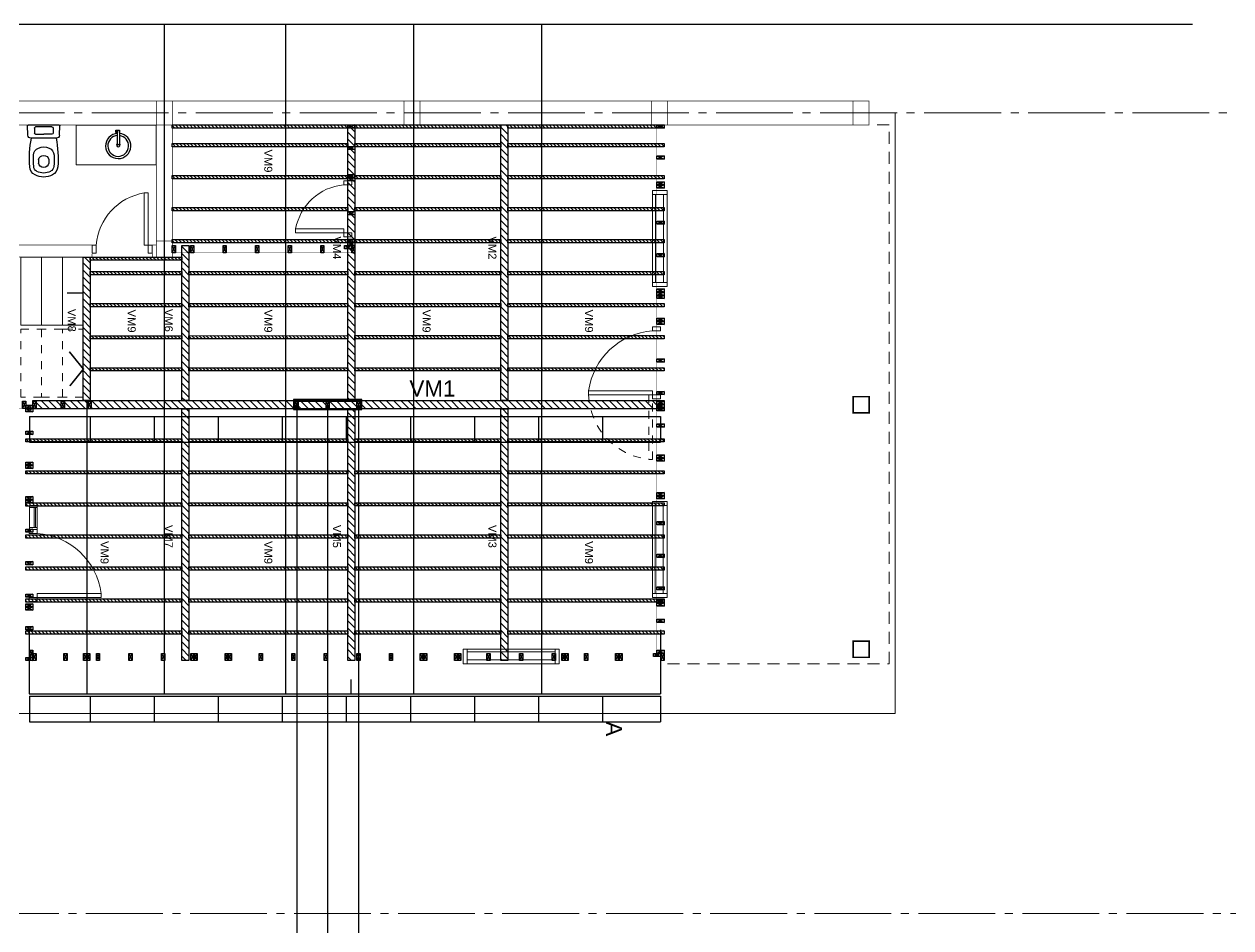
# Model space of a CAD drawing. Header units: millimetres. Extents: x 2924 to 6397, y 1567 to 1704.
# Drawn here: x 3191.85 to 3206.92, y 1584 to 1595.29 of the extents above; entities that cross this region are included whole.
import ezdxf

# ---------------------------------------------------------------- set-up
doc = ezdxf.new("R2010")
doc.units = ezdxf.units.MM
for name, pattern in [('ACAD_ISO04W100', [30, 24, -3, 0, -3]), ('CONTINUA', [200, 100, 100]), ('DASHED', [0.75, 0.5, -0.25])]:
    doc.linetypes.add(name, pattern=pattern)
for name, color, linetype in [('EJES', 8, 'Continuous'), ('P0- COLUMNAS HºAº', 7, 'Continuous'), ('P0- OSB', 7, 'Continuous'), ('P0-CARPINTERIAS', 7, 'Continuous'), ('P0-DURLOCK INTERIOR', 7, 'Continuous'), ('P0-MAMPOSTERIA LADRILLO', 7, 'Continuous'), ('P0-MUROS', 7, 'Continuous'), ('P0-PANEL', 7, 'Continuous'), ('P0-PROYECCION', 7, 'Continuous'), ('P0-SANITARIOS', 7, 'Continuous'), ('P0-SOLADOS', 7, 'Continuous'), ('P1-MAMPOSTERIA LADRILLO', 7, 'Continuous'), ('PT-MUROS', 7, 'Continuous'), ('Viga', 6, 'Continuous')]:
    doc.layers.add(name, color=color, linetype=linetype)
doc.styles.get("Standard").update_dxf_attribs({"font": 'arial.ttf'})
pattern_1 = [(315, (1571.52143, 4677.602764), (0.0449012806, 0.0449012806), [])]

# ---------------------------------------------------------------- blocks, each defined once
blk = doc.blocks.new('A$C699B31DF')
at = {"color": 0}
for p, q in [((0.485, 0.359), (0.485, 0.045)), ((0.523, 0.399), (0.642, 0.404)), ((0.535, 0.303), (0.535, 0.202)), ((0.611, 0.318), (0.55, 0.318)), ((0.627, 0.303), (0.627, 0.101)), ((0.65, 0.396), (0.65, 0.008)), ((0.22, 0.267), (0.174, 0.267)), ((0.535, 0.101), (0.535, 0.202)), ((0.22, 0.137), (0.174, 0.137)), ((0.523, 0.005), (0.642, 0)), ((0.611, 0.086), (0.55, 0.086))]:
    blk.add_line(p, q, dxfattribs=at)
for centre, radius, start, end in [((0.235, 0.202), 0.235, 152.4143, 207.5857), ((0.138, 0.253), 0.125, 94.4928, 152.4143), ((0.138, 0.253), 0.075, 94.4928, 152.4143), ((0.228, -0.892), 1.274, 78.3437, 94.4928), ((0.228, -0.892), 1.224, 87.8575, 94.4928), ((0.269, 0.23), 0.101, 22.7679, 87.2928), ((0.525, 0.359), 0.04, 92.6026, 180), ((0.55, 0.303), 0.0151, 90, 180), ((0.611, 0.303), 0.0151, 0, 90), ((0.642, 0.396), 0.008, 0, 92.6026), ((0.235, 0.202), 0.185, 152.4143, 207.5857), ((0.184, 0.202), 0.0655, 98.137, 261.863), ((0.202, 0.202), 0.0671, 284.9254, 75.0746), ((0.202, 0.202), 0.174, 337.3386, 22.6614), ((0.138, 0.151), 0.125, 207.5857, 265.5072), ((0.138, 0.151), 0.075, 207.5857, 265.5072), ((0.228, 1.297), 1.274, 265.5072, 281.6563), ((0.228, 1.297), 1.224, 265.5072, 272.1425), ((0.269, 0.174), 0.101, 272.7072, 337.2321), ((0.525, 0.045), 0.04, 180, 267.3974), ((0.55, 0.101), 0.0151, 180, 270), ((0.611, 0.101), 0.0151, 270, 0), ((0.642, 0.008), 0.008, 267.3974, 0)]:
    blk.add_arc(centre, radius, start, end, dxfattribs=at)
blk = doc.blocks.new('A$C9e56f727')
at = {"color": 0}
for p, q in [((0.301, 0.069), (0.312, 0.085)), ((0.324, 0.053), (0.301, 0.069)), ((0.312, 0.085), (0.335, 0.069)), ((0.335, 0.069), (0.324, 0.053))]:
    blk.add_line(p, q, dxfattribs=at)
for points in [[(0.324, 0.053), (0.311, 0.034), (0.16, 0.138), (0.173, 0.157)], [(0.33, 0.062), (0.328, 0.059), (0.314, 0.069), (0.316, 0.072)]]:
    blk.add_lwpolyline(points, close=True, dxfattribs=at)
for centre, radius, start, end in [((0.158, 0.158), 0.158, 328.4255, 319.9745), ((0.158, 0.158), 0.13, 329.0576, 318.8141), ((0.167, 0.151), 0.0224, 348.282, 285.1805)]:
    blk.add_arc(centre, radius, start, end, dxfattribs=at)
blk = doc.blocks.new('A$Ce0bfc8d9')
at = {"color": 0}
for points in [[(0, 2.4), (0, 2.44), (0.09, 2.44), (0.09, 2.4), (0, 2.4), (0.09, 2.44), (0.09, 2.4), (0, 2.44)], [(0, 2.013), (0, 2.053), (0.09, 2.053), (0.09, 2.013), (0, 2.013), (0.09, 2.053), (0.09, 2.013), (0, 2.053)], [(0, 1.973), (0, 2.013), (0.09, 2.013), (0.09, 1.973), (0, 1.973), (0.09, 2.013), (0.09, 1.973), (0, 2.013)], [(0, 0.673), (0, 0.713), (0.09, 0.713), (0.09, 0.673), (0, 0.673), (0.09, 0.713), (0.09, 0.673), (0, 0.713)], [(0, 0.633), (0, 0.673), (0.09, 0.673), (0.09, 0.633), (0, 0.633), (0.09, 0.673), (0.09, 0.633), (0, 0.673)], [(0, 0.387), (0, 0.427), (0.09, 0.427), (0.09, 0.387), (0, 0.387), (0.09, 0.427), (0.09, 0.387), (0, 0.427)], [(0, 0), (0, 0.04), (0.09, 0.04), (0.09, 0), (0, 0), (0.09, 0.04), (0.09, 0), (0, 0.04)]]:
    blk.add_lwpolyline(points, dxfattribs=at)
at = {"color": 0, "const_width": 0.0003}
blk.add_lwpolyline([(0.09, 0), (0, 0), (0, 2.44), (0.09, 2.44)], close=True, dxfattribs=at)
at = {"color": 8}
for points in [[(0, 1.607), (0, 1.647), (0.09, 1.647), (0.09, 1.607), (0, 1.607), (0.09, 1.647), (0.09, 1.607), (0, 1.647)], [(0, 1.2), (0, 1.24), (0.09, 1.24), (0.09, 1.2), (0, 1.2), (0.09, 1.24), (0.09, 1.2), (0, 1.24)], [(0, 0.793), (0, 0.833), (0.09, 0.833), (0.09, 0.793), (0, 0.793), (0.09, 0.833), (0.09, 0.793), (0, 0.833)]]:
    blk.add_lwpolyline(points, dxfattribs=at)
blk = doc.blocks.new('A$Ce87a268d')
at = {"color": 0}
for points in [[(0, 2.4), (0, 2.44), (0.09, 2.44), (0.09, 2.4), (0, 2.4), (0.09, 2.44), (0.09, 2.4), (0, 2.44)], [(0, 2.013), (0, 2.053), (0.09, 2.053), (0.09, 2.013), (0, 2.013), (0.09, 2.053), (0.09, 2.013), (0, 2.053)], [(0, 1.607), (0, 1.647), (0.09, 1.647), (0.09, 1.607), (0, 1.607), (0.09, 1.647), (0.09, 1.607), (0, 1.647)], [(0, 1.2), (0, 1.24), (0.09, 1.24), (0.09, 1.2), (0, 1.2), (0.09, 1.24), (0.09, 1.2), (0, 1.24)], [(0, 0.793), (0, 0.833), (0.09, 0.833), (0.09, 0.793), (0, 0.793), (0.09, 0.833), (0.09, 0.793), (0, 0.833)], [(0, 0.387), (0, 0.427), (0.09, 0.427), (0.09, 0.387), (0, 0.387), (0.09, 0.427), (0.09, 0.387), (0, 0.427)], [(0, 0), (0, 0.04), (0.09, 0.04), (0.09, 0), (0, 0), (0.09, 0.04), (0.09, 0), (0, 0.04)]]:
    blk.add_lwpolyline(points, dxfattribs=at)
at = {"color": 0, "const_width": 0.0003}
blk.add_lwpolyline([(0.09, 0), (0, 0), (0, 2.44), (0.09, 2.44)], close=True, dxfattribs=at)
blk = doc.blocks.new('A$Cebfddf67')
at = {"color": 0}
for points in [[(0, 2.4), (0, 2.44), (0.09, 2.44), (0.09, 2.4), (0, 2.4), (0.09, 2.44), (0.09, 2.4), (0, 2.44)], [(0, 2.013), (0, 2.053), (0.09, 2.053), (0.09, 2.013), (0, 2.013), (0.09, 2.053), (0.09, 2.013), (0, 2.053)], [(0, 1.767), (0, 1.807), (0.09, 1.807), (0.09, 1.767), (0, 1.767), (0.09, 1.807), (0.09, 1.767), (0, 1.807)], [(0, 1.727), (0, 1.767), (0.09, 1.767), (0.09, 1.727), (0, 1.727), (0.09, 1.767), (0.09, 1.727), (0, 1.767)], [(0, 0.427), (0, 0.467), (0.09, 0.467), (0.09, 0.427), (0, 0.427), (0.09, 0.467), (0.09, 0.427), (0, 0.467)], [(0, 0.387), (0, 0.427), (0.09, 0.427), (0.09, 0.387), (0, 0.387), (0.09, 0.427), (0.09, 0.387), (0, 0.427)], [(0, 0), (0, 0.04), (0.09, 0.04), (0.09, 0), (0, 0), (0.09, 0.04), (0.09, 0), (0, 0.04)]]:
    blk.add_lwpolyline(points, dxfattribs=at)
at = {"color": 0, "const_width": 0.0003}
blk.add_lwpolyline([(0.09, 0), (0, 0), (0, 2.44), (0.09, 2.44)], close=True, dxfattribs=at)
at = {"color": 8}
for points in [[(0, 1.607), (0, 1.647), (0.09, 1.647), (0.09, 1.607), (0, 1.607), (0.09, 1.647), (0.09, 1.607), (0, 1.647)], [(0, 1.2), (0, 1.24), (0.09, 1.24), (0.09, 1.2), (0, 1.2), (0.09, 1.24), (0.09, 1.2), (0, 1.24)], [(0, 0.793), (0, 0.833), (0.09, 0.833), (0.09, 0.793), (0, 0.793), (0.09, 0.833), (0.09, 0.793), (0, 0.833)]]:
    blk.add_lwpolyline(points, dxfattribs=at)
blk = doc.blocks.new('A$C12c60659')
at = {"color": 0}
for points in [[(0, 0.523), (0, 0.563), (0.09, 0.563), (0.09, 0.523), (0, 0.523), (0.09, 0.563), (0.09, 0.523), (0, 0.563)], [(0, 0.523), (0.04, 0.523), (0.04, 0.433), (0, 0.433), (0, 0.523), (0.04, 0.433), (0, 0.433), (0.04, 0.523)], [(0, -0.002), (0, 0.038), (0.09, 0.038), (0.09, -0.002), (0, -0.002), (0.09, 0.038), (0.09, -0.002), (0, 0.038)]]:
    blk.add_lwpolyline(points, dxfattribs=at)
at = {"color": 0, "const_width": 0.0003}
blk.add_lwpolyline([(0.09, -0.002), (0, -0.002), (0, 0.563), (0.09, 0.563)], close=True, dxfattribs=at)
blk = doc.blocks.new('A$C7a4a4ba2')
at = {"color": 0}
for points in [[(-0.004, 0.09), (0.036, 0.09), (0.036, 0), (-0.004, 0), (-0.004, 0.09), (0.036, 0), (-0.004, 0), (0.036, 0.09)], [(0.386, 0.09), (0.426, 0.09), (0.426, 0), (0.386, 0), (0.386, 0.09), (0.426, 0), (0.386, 0), (0.426, 0.09)], [(0.426, 0.09), (0.466, 0.09), (0.466, 0), (0.426, 0), (0.426, 0.09), (0.466, 0), (0.426, 0), (0.466, 0.09)], [(1.725, 0.09), (1.765, 0.09), (1.765, 0), (1.725, 0), (1.725, 0.09), (1.765, 0), (1.725, 0), (1.765, 0.09)], [(1.765, 0.09), (1.805, 0.09), (1.805, 0), (1.765, 0), (1.765, 0.09), (1.805, 0), (1.765, 0), (1.805, 0.09)], [(2.01, 0.09), (2.05, 0.09), (2.05, 0), (2.01, 0), (2.01, 0.09), (2.05, 0), (2.01, 0), (2.05, 0.09)], [(2.306, 0.05), (2.306, 0.09), (2.396, 0.09), (2.396, 0.05), (2.306, 0.05), (2.396, 0.09), (2.396, 0.05), (2.306, 0.09)], [(2.396, 0.09), (2.436, 0.09), (2.436, 0), (2.396, 0), (2.396, 0.09), (2.436, 0), (2.396, 0), (2.436, 0.09)]]:
    blk.add_lwpolyline(points, dxfattribs=at)
at = {"color": 0, "const_width": 0.0003}
blk.add_lwpolyline([(-0.004, 0.09), (2.436, 0.09), (2.436, 0), (-0.004, 0)], close=True, dxfattribs=at)
at = {"color": 8}
for points in [[(0.792, 0.09), (0.832, 0.09), (0.832, 0), (0.792, 0), (0.792, 0.09), (0.832, 0), (0.792, 0), (0.832, 0.09)], [(1.198, 0.09), (1.238, 0.09), (1.238, 0), (1.198, 0), (1.198, 0.09), (1.238, 0), (1.198, 0), (1.238, 0.09)], [(1.604, 0.09), (1.644, 0.09), (1.644, 0), (1.604, 0), (1.604, 0.09), (1.644, 0), (1.604, 0), (1.644, 0.09)]]:
    blk.add_lwpolyline(points, dxfattribs=at)
blk = doc.blocks.new('A$C5d8a38c0')
at = {"color": 0, "const_width": 0.0003}
blk.add_lwpolyline([(0, 0.09), (0.71, 0.09), (0.71, 0), (0, 0)], close=True, dxfattribs=at)
at = {"color": 0}
for points in [[(0, 0.09), (0.04, 0.09), (0.04, 0), (0, 0), (0, 0.09), (0.04, 0), (0, 0), (0.04, 0.09)], [(0.284, 0.09), (0.324, 0.09), (0.324, 0), (0.284, 0), (0.284, 0.09), (0.324, 0), (0.284, 0), (0.324, 0.09)], [(0.67, 0.09), (0.71, 0.09), (0.71, 0), (0.67, 0), (0.67, 0.09), (0.71, 0), (0.67, 0), (0.71, 0.09)]]:
    blk.add_lwpolyline(points, dxfattribs=at)
blk = doc.blocks.new('A$C00c50a6b')
at = {"color": 0, "const_width": 0.0003}
blk.add_lwpolyline([(0.09, 0), (0, 0), (0, 2.5125), (0.09, 2.5125)], close=True, dxfattribs=at)
at = {"color": 0}
for points in [[(0, 2.4725), (0, 2.5125), (0.09, 2.5125), (0.09, 2.4725), (0, 2.4725), (0.09, 2.5125), (0.09, 2.4725), (0, 2.5125)], [(0, 2.13875), (0, 2.17875), (0.09, 2.17875), (0.09, 2.13875), (0, 2.13875), (0.09, 2.17875), (0.09, 2.13875), (0, 2.17875)], [(0, 1.785), (0, 1.825), (0.09, 1.825), (0.09, 1.785), (0, 1.785), (0.09, 1.825), (0.09, 1.785), (0, 1.825)], [(0, 1.655), (0, 1.695), (0.09, 1.695), (0.09, 1.655), (0, 1.655), (0.09, 1.695), (0.09, 1.655), (0, 1.695)], [(0.05, 1.785), (0.09, 1.785), (0.09, 1.695), (0.05, 1.695), (0.05, 1.785), (0.09, 1.695), (0.05, 1.695), (0.09, 1.785)], [(0, 1.23625), (0, 1.27625), (0.09, 1.27625), (0.09, 1.23625), (0, 1.23625), (0.09, 1.27625), (0.09, 1.23625), (0, 1.27625)], [(0, 0.8175), (0, 0.8575), (0.09, 0.8575), (0.09, 0.8175), (0, 0.8175), (0.09, 0.8575), (0.09, 0.8175), (0, 0.8575)], [(0, 0.39875), (0, 0.43875), (0.09, 0.43875), (0.09, 0.39875), (0, 0.39875), (0.09, 0.43875), (0.09, 0.39875), (0, 0.43875)], [(0, 0), (0, 0.04), (0.09, 0.04), (0.09, 0), (0, 0), (0.09, 0.04), (0.09, 0), (0, 0.04)]]:
    blk.add_lwpolyline(points, dxfattribs=at)
blk = doc.blocks.new('A$C57d97152')
at = {"color": 0}
for points in [[(0, 0.09), (0.04, 0.09), (0.04, 0), (0, 0), (0, 0.09), (0.04, 0), (0, 0), (0.04, 0.09)], [(0.387, 0.09), (0.427, 0.09), (0.427, 0), (0.387, 0), (0.387, 0.09), (0.427, 0), (0.387, 0), (0.427, 0.09)], [(0.709, 0.09), (0.749, 0.09), (0.749, 0), (0.709, 0), (0.709, 0.09), (0.749, 0), (0.709, 0), (0.749, 0.09)], [(0.749, 0.09), (0.789, 0.09), (0.789, 0), (0.749, 0), (0.749, 0.09), (0.789, 0), (0.749, 0), (0.789, 0.09)], [(2.049, 0.09), (2.089, 0.09), (2.089, 0), (2.049, 0), (2.049, 0.09), (2.089, 0), (2.049, 0), (2.089, 0.09)], [(2.089, 0.09), (2.129, 0.09), (2.129, 0), (2.089, 0), (2.089, 0.09), (2.129, 0), (2.089, 0), (2.129, 0.09)]]:
    blk.add_lwpolyline(points, dxfattribs=at)
at = {"color": 0, "const_width": 0.0003}
blk.add_lwpolyline([(2.129, 0.09), (0, 0.09), (0, 0), (2.129, 0)], close=True, dxfattribs=at)
at = {"color": 8}
for points in [[(1.2, 0.09), (1.24, 0.09), (1.24, 0), (1.2, 0), (1.2, 0.09), (1.24, 0), (1.2, 0), (1.24, 0.09)], [(1.606, 0.09), (1.646, 0.09), (1.646, 0), (1.606, 0), (1.606, 0.09), (1.646, 0), (1.606, 0), (1.646, 0.09)]]:
    blk.add_lwpolyline(points, dxfattribs=at)
blk = doc.blocks.new('A$Ce5a903bd')
at = {"color": 0}
for points in [[(0, 0.09), (0.04, 0.09), (0.04, 0), (0, 0), (0, 0.09), (0.04, 0), (0, 0), (0.04, 0.09)], [(0.43, 0.09), (0.47, 0.09), (0.47, 0), (0.43, 0), (0.43, 0.09), (0.47, 0), (0.43, 0), (0.47, 0.09)], [(0.47, 0.09), (0.51, 0.09), (0.51, 0), (0.47, 0), (0.47, 0.09), (0.51, 0), (0.47, 0), (0.51, 0.09)], [(1.77, 0.09), (1.81, 0.09), (1.81, 0), (1.77, 0), (1.77, 0.09), (1.81, 0), (1.77, 0), (1.81, 0.09)], [(1.81, 0.09), (1.85, 0.09), (1.85, 0), (1.81, 0), (1.81, 0.09), (1.85, 0), (1.81, 0), (1.85, 0.09)], [(2.013, 0.09), (2.053, 0.09), (2.053, 0), (2.013, 0), (2.013, 0.09), (2.053, 0), (2.013, 0), (2.053, 0.09)], [(2.4, 0.09), (2.44, 0.09), (2.44, 0), (2.4, 0), (2.4, 0.09), (2.44, 0), (2.4, 0), (2.44, 0.09)]]:
    blk.add_lwpolyline(points, dxfattribs=at)
at = {"color": 0, "const_width": 0.0003}
blk.add_lwpolyline([(2.44, 0.09), (0, 0.09), (0, 0), (2.44, 0)], close=True, dxfattribs=at)
at = {"color": 8}
for points in [[(0.793, 0.09), (0.833, 0.09), (0.833, 0), (0.793, 0), (0.793, 0.09), (0.833, 0), (0.793, 0), (0.833, 0.09)], [(1.2, 0.09), (1.24, 0.09), (1.24, 0), (1.2, 0), (1.2, 0.09), (1.24, 0), (1.2, 0), (1.24, 0.09)], [(1.607, 0.09), (1.647, 0.09), (1.647, 0), (1.607, 0), (1.607, 0.09), (1.647, 0), (1.607, 0), (1.647, 0.09)]]:
    blk.add_lwpolyline(points, dxfattribs=at)
blk = doc.blocks.new('A$C6ec9e50c')
at = {"color": 0, "const_width": 0.0003}
blk.add_lwpolyline([(0, 0.8132), (0.09, 0.8132), (0.09, 0), (0, 0), (0, 0.8132)], dxfattribs=at)
at = {"color": 0}
for points in [[(0, 0.7732), (0, 0.8132), (0.09, 0.8132), (0.09, 0.7732), (0, 0.7732), (0.09, 0.8132), (0.09, 0.7732), (0, 0.8132)], [(0, 0.3866), (0, 0.4266), (0.09, 0.4266), (0.09, 0.3866), (0, 0.3866), (0.09, 0.4266), (0.09, 0.3866), (0, 0.4266)], [(0, 0), (0, 0.04), (0.09, 0.04), (0.09, 0), (0, 0), (0.09, 0.04), (0.09, 0), (0, 0.04)]]:
    blk.add_lwpolyline(points, dxfattribs=at)
blk = doc.blocks.new('A$C97909408')
at = {"color": 0, "const_width": 0.0003}
blk.add_lwpolyline([(0.09, 2.2805), (0, 2.2805), (0, -0.002), (0.09, -0.002)], close=True, dxfattribs=at)
at = {"color": 0}
for points in [[(0, 2.2405), (0, 2.2805), (0.09, 2.2805), (0.09, 2.2405), (0, 2.2405), (0.09, 2.2805), (0.09, 2.2405), (0, 2.2805)], [(0, 2.2405), (0.04, 2.2405), (0.04, 2.1505), (0, 2.1505), (0, 2.2405), (0.04, 2.1505), (0, 2.1505), (0.04, 2.2405)], [(0, 1.8539), (0, 1.8939), (0.09, 1.8939), (0.09, 1.8539), (0, 1.8539), (0.09, 1.8939), (0.09, 1.8539), (0, 1.8939)], [(0, 1.4473), (0, 1.4873), (0.09, 1.4873), (0.09, 1.4473), (0, 1.4473), (0.09, 1.4873), (0.09, 1.4473), (0, 1.4873)], [(0, 1.0407), (0, 1.0807), (0.09, 1.0807), (0.09, 1.0407), (0, 1.0407), (0.09, 1.0807), (0.09, 1.0407), (0, 1.0807)], [(0, 0.6341), (0, 0.6741), (0.09, 0.6741), (0.09, 0.6341), (0, 0.6341), (0.09, 0.6741), (0.09, 0.6341), (0, 0.6741)], [(0, 0.2275), (0, 0.2675), (0.09, 0.2675), (0.09, 0.2275), (0, 0.2275), (0.09, 0.2675), (0.09, 0.2275), (0, 0.2675)], [(0, -0.002), (0, 0.038), (0.09, 0.038), (0.09, -0.002), (0, -0.002), (0.09, 0.038), (0.09, -0.002), (0, 0.038)]]:
    blk.add_lwpolyline(points, dxfattribs=at)
blk = doc.blocks.new('A$C32786e46')
at = {"color": 0}
for points in [[(0, 0.09), (0.04, 0.09), (0.04, 0), (0, 0), (0, 0.09), (0.04, 0), (0, 0), (0.04, 0.09)], [(0.268, 0.09), (0.308, 0.09), (0.308, 0), (0.268, 0), (0.268, 0.09), (0.308, 0), (0.268, 0), (0.308, 0.09)], [(0.618, 0.09), (0.658, 0.09), (0.658, 0), (0.618, 0), (0.618, 0.09), (0.658, 0), (0.618, 0), (0.658, 0.09)], [(0.658, 0.09), (0.698, 0.09), (0.698, 0), (0.658, 0), (0.658, 0.09), (0.698, 0), (0.658, 0), (0.698, 0.09)], [(1.428, 0.09), (1.468, 0.09), (1.468, 0), (1.428, 0), (1.428, 0.09), (1.468, 0), (1.428, 0), (1.468, 0.09)], [(1.468, 0.09), (1.508, 0.09), (1.508, 0), (1.468, 0), (1.468, 0.09), (1.508, 0), (1.468, 0), (1.508, 0.09)]]:
    blk.add_lwpolyline(points, dxfattribs=at)
at = {"color": 0, "const_width": 0.0003}
blk.add_lwpolyline([(0, 0.09), (1.508, 0.09), (1.508, 0), (0, 0)], close=True, dxfattribs=at)
at = {"color": 8}
blk.add_lwpolyline([(1.081, 0.09), (1.121, 0.09), (1.121, 0), (1.081, 0), (1.081, 0.09), (1.121, 0), (1.081, 0), (1.121, 0.09)], dxfattribs=at)
blk = doc.blocks.new('A$Ca9f19df0')
at = {"color": 0}
for points in [[(0, 0.09), (0.04, 0.09), (0.04, 0), (0, 0), (0, 0.09), (0.04, 0), (0, 0), (0.04, 0.09)], [(0.283, 0.09), (0.323, 0.09), (0.323, 0), (0.283, 0), (0.283, 0.09), (0.323, 0), (0.283, 0), (0.323, 0.09)], [(0.323, 0.09), (0.363, 0.09), (0.363, 0), (0.323, 0), (0.323, 0.09), (0.363, 0), (0.323, 0), (0.363, 0.09)], [(1.323, 0.09), (1.363, 0.09), (1.363, 0), (1.323, 0), (1.323, 0.09), (1.363, 0), (1.323, 0), (1.363, 0.09)], [(1.363, 0.09), (1.403, 0.09), (1.403, 0), (1.363, 0), (1.363, 0.09), (1.403, 0), (1.363, 0), (1.403, 0.09)], [(1.403, 0.09), (1.443, 0.09), (1.443, 0), (1.403, 0), (1.403, 0.09), (1.443, 0), (1.403, 0), (1.443, 0.09)], [(1.607, 0.09), (1.647, 0.09), (1.647, 0), (1.607, 0), (1.607, 0.09), (1.647, 0), (1.607, 0), (1.647, 0.09)], [(1.993, 0.09), (2.033, 0.09), (2.033, 0), (1.993, 0), (1.993, 0.09), (2.033, 0), (1.993, 0), (2.033, 0.09)]]:
    blk.add_lwpolyline(points, dxfattribs=at)
at = {"color": 0, "const_width": 0.0003}
blk.add_lwpolyline([(2.033, 0.09), (0, 0.09), (0, 0), (2.033, 0)], close=True, dxfattribs=at)
at = {"color": 8}
for points in [[(0.793, 0.09), (0.833, 0.09), (0.833, 0), (0.793, 0), (0.793, 0.09), (0.833, 0), (0.793, 0), (0.833, 0.09)], [(1.2, 0.09), (1.24, 0.09), (1.24, 0), (1.2, 0), (1.2, 0.09), (1.24, 0), (1.2, 0), (1.24, 0.09)]]:
    blk.add_lwpolyline(points, dxfattribs=at)
blk = doc.blocks.new('vm1')
at = {"layer": 'Viga', "color": 7, "true_color": 0xffffff}
for p, q in [((3191.913, 1569.539), (3199.798, 1569.539)), ((3191.913, 1569.539), (3191.913, 1569.219)), ((3194.273, 1569.539), (3194.273, 1569.219)), ((3197.473, 1569.539), (3197.473, 1569.219)), ((3199.073, 1569.539), (3199.073, 1569.219)), ((3199.798, 1569.539), (3199.798, 1569.219)), ((3191.913, 1569.219), (3199.798, 1569.219))]:
    blk.add_line(p, q, dxfattribs=at)
at = {"layer": 'Viga', "color": 3}
for p, q in [((3192.673, 1569.539), (3192.673, 1569.219)), ((3193.473, 1569.539), (3193.473, 1569.219)), ((3195.073, 1569.539), (3195.073, 1569.219)), ((3195.873, 1569.539), (3195.873, 1569.219)), ((3196.673, 1569.539), (3196.673, 1569.219)), ((3198.273, 1569.539), (3198.273, 1569.219))]:
    blk.add_line(p, q, dxfattribs=at)

msp = doc.modelspace()

# ---------------------------------------------------------------- hatches: boundary and pattern name
at = {"layer": 'PT-MUROS'}
h = msp.add_hatch(dxfattribs=at)
h.set_pattern_fill('ANSI31', color=4, scale=0.01, angle=-90)
h.set_pattern_definition([(315, (1571.52142, 4677.602764), (0.0224506403, 0.0224506403), [])])
h.paths.add_polyline_path([(3199.8425, 1587.7103), (3199.8425, 1587.6703), (3197.8928, 1587.6703), (3197.8928, 1587.7103)])
h.paths.add_polyline_path([(3199.8425, 1588.1103), (3199.8425, 1588.0703), (3197.8928, 1588.0703), (3197.8928, 1588.1103)])
h.paths.add_polyline_path([(3199.8425, 1588.5103), (3199.8425, 1588.4703), (3197.8928, 1588.4703), (3197.8928, 1588.5103)])
h.paths.add_polyline_path([(3199.8425, 1588.9103), (3199.8425, 1588.8703), (3197.8928, 1588.8703), (3197.8928, 1588.9103)])
h.paths.add_polyline_path([(3199.8425, 1589.3103), (3199.8425, 1589.2703), (3197.8928, 1589.2703), (3197.8928, 1589.3103)])
h.paths.add_polyline_path([(3199.8425, 1589.7103), (3199.8425, 1589.6703), (3197.8928, 1589.6703), (3197.8928, 1589.7103)])
h.paths.add_polyline_path([(3199.8425, 1590.1103), (3199.8425, 1590.0703), (3197.8928, 1590.0703), (3197.8928, 1590.1103)])
h.paths.add_polyline_path([(3199.8425, 1592.1983), (3199.8425, 1592.1583), (3197.8928, 1592.1583), (3197.8928, 1592.1983)])
h.paths.add_polyline_path([(3199.8425, 1591.7983), (3199.8425, 1591.7583), (3197.8928, 1591.7583), (3197.8928, 1591.7983)])
h.paths.add_polyline_path([(3199.8425, 1591.3983), (3199.8425, 1591.3583), (3197.8928, 1591.3583), (3197.8928, 1591.3983)])
h.paths.add_polyline_path([(3199.8425, 1590.9983), (3199.8425, 1590.9583), (3197.8928, 1590.9583), (3197.8928, 1590.9983)])
h.paths.add_polyline_path([(3199.8425, 1593.7983), (3199.8425, 1593.7583), (3197.8928, 1593.7583), (3197.8928, 1593.7983)])
h.paths.add_polyline_path([(3199.8425, 1593.3983), (3199.8425, 1593.3583), (3197.8928, 1593.3583), (3197.8928, 1593.3983)])
h.paths.add_polyline_path([(3199.8425, 1592.9983), (3199.8425, 1592.9583), (3197.8928, 1592.9583), (3197.8928, 1592.9983)])
h.paths.add_polyline_path([(3199.8425, 1592.5983), (3199.8425, 1592.5583), (3197.8928, 1592.5583), (3197.8928, 1592.5983)])
h.paths.add_polyline_path([(3199.8425, 1594.0306), (3199.8425, 1593.9906), (3197.8928, 1593.9906), (3197.8928, 1594.0306)])
h.paths.add_polyline_path([(3197.8048, 1593.3983), (3197.8048, 1593.3583), (3195.979, 1593.3583), (3195.979, 1593.3983)])
h.paths.add_polyline_path([(3197.8048, 1592.9983), (3197.8048, 1592.9583), (3195.979, 1592.9583), (3195.979, 1592.9983)])
h.paths.add_polyline_path([(3197.8048, 1592.5983), (3197.8048, 1592.5583), (3195.979, 1592.5583), (3195.979, 1592.5983)])
h.paths.add_polyline_path([(3197.8048, 1592.1983), (3197.8048, 1592.1583), (3195.979, 1592.1583), (3195.979, 1592.1983)])
h.paths.add_polyline_path([(3197.8048, 1591.7983), (3197.8048, 1591.7583), (3195.979, 1591.7583), (3195.979, 1591.7983)])
h.paths.add_polyline_path([(3197.8048, 1591.3983), (3197.8048, 1591.3583), (3195.979, 1591.3583), (3195.979, 1591.3983)])
h.paths.add_polyline_path([(3197.8048, 1590.9983), (3197.8048, 1590.9583), (3195.979, 1590.9583), (3195.979, 1590.9983)])
h.paths.add_polyline_path([(3197.8048, 1594.0306), (3197.8048, 1593.9906), (3195.979, 1593.9906), (3195.979, 1594.0306)])
h.paths.add_polyline_path([(3197.8048, 1593.7983), (3197.8048, 1593.7583), (3195.979, 1593.7583), (3195.979, 1593.7983)])
h.paths.add_polyline_path([(3195.891, 1592.1983), (3195.891, 1592.1583), (3193.9053, 1592.1582), (3193.9053, 1592.1982)])
h.paths.add_polyline_path([(3195.891, 1591.7983), (3195.891, 1591.7583), (3193.9053, 1591.7582), (3193.9053, 1591.7982)])
h.paths.add_polyline_path([(3195.891, 1591.3983), (3195.891, 1591.3583), (3193.9053, 1591.3582), (3193.9053, 1591.3982)])
h.paths.add_polyline_path([(3195.891, 1590.9983), (3195.891, 1590.9583), (3193.9053, 1590.9582), (3193.9053, 1590.9982)])
h.paths.add_polyline_path([(3195.891, 1592.9983), (3195.891, 1592.9583), (3193.6975, 1592.9582), (3193.6975, 1592.9982)])
h.paths.add_polyline_path([(3195.891, 1592.5983), (3195.891, 1592.5583), (3193.6975, 1592.5582), (3193.6975, 1592.5982)])
h.paths.add_polyline_path([(3195.891, 1594.0306), (3195.891, 1593.9906), (3193.6975, 1593.9906), (3193.6975, 1594.0306)])
h.paths.add_polyline_path([(3195.891, 1593.7983), (3195.891, 1593.7583), (3193.6975, 1593.7582), (3193.6975, 1593.7982)])
h.paths.add_polyline_path([(3195.891, 1593.3983), (3195.891, 1593.3583), (3193.6975, 1593.3582), (3193.6975, 1593.3982)])
h.paths.add_polyline_path([(3193.8173, 1590.9981), (3193.8173, 1590.9581), (3192.673, 1590.9581), (3192.673, 1590.9981)])
h.paths.add_polyline_path([(3193.8173, 1592.1981), (3193.8173, 1592.1581), (3192.673, 1592.1581), (3192.673, 1592.1981)])
h.paths.add_polyline_path([(3193.8173, 1591.7981), (3193.8173, 1591.7581), (3192.673, 1591.7581), (3192.673, 1591.7981)])
h.paths.add_polyline_path([(3193.8173, 1591.3981), (3193.8173, 1591.3581), (3192.673, 1591.3581), (3192.673, 1591.3981)])
h.paths.add_polyline_path([(3193.8173, 1592.3808), (3193.8173, 1592.3408), (3192.673, 1592.3408), (3192.673, 1592.3808)])
h.paths.add_polyline_path([(3193.8173, 1588.9101), (3193.8173, 1588.8701), (3191.8675, 1588.8701), (3191.8675, 1588.9101)])
h.paths.add_polyline_path([(3193.8173, 1589.3101), (3193.8173, 1589.2701), (3191.8675, 1589.2701), (3191.8675, 1589.3101)])
h.paths.add_polyline_path([(3193.8173, 1589.7101), (3193.8173, 1589.6701), (3191.8675, 1589.6701), (3191.8675, 1589.7101)])
h.paths.add_polyline_path([(3193.8173, 1590.1101), (3193.8173, 1590.0701), (3191.8675, 1590.0701), (3191.8675, 1590.1101)])
h.paths.add_polyline_path([(3193.8173, 1588.1101), (3193.8173, 1588.0701), (3191.8675, 1588.0701), (3191.8675, 1588.1101)])
h.paths.add_polyline_path([(3193.8173, 1588.5101), (3193.8173, 1588.4701), (3191.8675, 1588.4701), (3191.8675, 1588.5101)])
h.paths.add_polyline_path([(3193.8173, 1587.7101), (3193.8173, 1587.6701), (3191.8675, 1587.6701), (3191.8675, 1587.7101)])
h.paths.add_polyline_path([(3195.891, 1587.7103), (3195.891, 1587.6703), (3193.9053, 1587.6702), (3193.9053, 1587.7102)])
h.paths.add_polyline_path([(3195.891, 1590.1103), (3195.891, 1590.0703), (3193.9053, 1590.0702), (3193.9053, 1590.1102)])
h.paths.add_polyline_path([(3195.891, 1589.7103), (3195.891, 1589.6703), (3193.9053, 1589.6702), (3193.9053, 1589.7102)])
h.paths.add_polyline_path([(3195.891, 1589.3103), (3195.891, 1589.2703), (3193.9053, 1589.2702), (3193.9053, 1589.3102)])
h.paths.add_polyline_path([(3195.891, 1588.9103), (3195.891, 1588.8703), (3193.9053, 1588.8702), (3193.9053, 1588.9102)])
h.paths.add_polyline_path([(3195.891, 1588.5103), (3195.891, 1588.4703), (3193.9053, 1588.4702), (3193.9053, 1588.5102)])
h.paths.add_polyline_path([(3195.891, 1588.1103), (3195.891, 1588.0703), (3193.9053, 1588.0702), (3193.9053, 1588.1102)])
h.paths.add_polyline_path([(3197.8048, 1587.7103), (3197.8048, 1587.6703), (3195.979, 1587.6703), (3195.979, 1587.7103)])
h.paths.add_polyline_path([(3197.8048, 1590.1103), (3197.8048, 1590.0703), (3195.979, 1590.0703), (3195.979, 1590.1103)])
h.paths.add_polyline_path([(3197.8048, 1589.7103), (3197.8048, 1589.6703), (3195.979, 1589.6703), (3195.979, 1589.7103)])
h.paths.add_polyline_path([(3197.8048, 1589.3103), (3197.8048, 1589.2703), (3195.979, 1589.2703), (3195.979, 1589.3103)])
h.paths.add_polyline_path([(3197.8048, 1588.9103), (3197.8048, 1588.8703), (3195.979, 1588.8703), (3195.979, 1588.9103)])
h.paths.add_polyline_path([(3197.8048, 1588.5103), (3197.8048, 1588.4703), (3195.979, 1588.4703), (3195.979, 1588.5103)])
h.paths.add_polyline_path([(3197.8048, 1588.1103), (3197.8048, 1588.0703), (3195.979, 1588.0703), (3195.979, 1588.1103)])
h = msp.add_hatch(dxfattribs=at)
h.set_pattern_fill('ANSI31', color=3, scale=0.02, angle=-90)
h.set_pattern_definition(pattern_1)
h.paths.add_polyline_path([(3195.9791, 1594.0306), (3195.9791, 1590.5863), (3195.8911, 1590.5863), (3195.8911, 1594.0306)])
h = msp.add_hatch(dxfattribs=at)
h.set_pattern_fill('ANSI31', color=3, scale=0.02, angle=-90)
h.set_pattern_definition(pattern_1)
h.paths.add_polyline_path([(3197.8928, 1594.0306), (3197.8928, 1590.5863), (3197.8048, 1590.5863), (3197.8048, 1594.0306)])
h = msp.add_hatch(dxfattribs=at)
h.set_pattern_fill('ANSI31', color=3, scale=0.02, angle=-90)
h.set_pattern_definition(pattern_1)
h.paths.add_polyline_path([(3193.9053, 1592.5233), (3193.9053, 1590.5863), (3193.8173, 1590.5863), (3193.8173, 1592.5233)])
h = msp.add_hatch(dxfattribs=at)
h.set_pattern_fill('ANSI31', color=3, scale=0.02, angle=-90)
h.set_pattern_definition(pattern_1)
h.paths.add_polyline_path([(3192.6731, 1592.3808), (3192.6731, 1590.5863), (3192.5851, 1590.5863), (3192.5851, 1592.3808)])
h = msp.add_hatch(dxfattribs=at)
h.set_pattern_fill('ANSI31', color=2, scale=0.02, angle=-90)
h.set_pattern_definition(pattern_1)
h.paths.add_polyline_path([(3199.8426, 1590.5863), (3199.8426, 1590.4823), (3191.9576, 1590.4823), (3191.9576, 1590.5863)])
h = msp.add_hatch(dxfattribs=at)
h.set_pattern_fill('ANSI31', color=3, scale=0.02, angle=-90)
h.set_pattern_definition(pattern_1)
h.paths.add_polyline_path([(3193.9053, 1590.4823), (3193.9053, 1587.3383), (3193.8173, 1587.3383), (3193.8173, 1590.4823)])
h = msp.add_hatch(dxfattribs=at)
h.set_pattern_fill('ANSI31', color=3, scale=0.02, angle=-90)
h.set_pattern_definition(pattern_1)
h.paths.add_polyline_path([(3195.9791, 1590.4823), (3195.9791, 1587.3383), (3195.8911, 1587.3383), (3195.8911, 1590.4823)])
h = msp.add_hatch(dxfattribs=at)
h.set_pattern_fill('ANSI31', color=3, scale=0.02, angle=-90)
h.set_pattern_definition(pattern_1)
h.paths.add_polyline_path([(3197.8928, 1590.4823), (3197.8928, 1587.3383), (3197.8048, 1587.3383), (3197.8048, 1590.4823)])

# ---------------------------------------------------------------- linework, layer by layer
at = {"layer": 'EJES', "color": 8, "linetype": 'ACAD_ISO04W100', "lineweight": 0, "ltscale": 0.04}
for points in [[(3215.7533, 1594.1806), (3183.3493, 1594.1806)], [(3215.6806, 1584.1806), (3183.3493, 1584.1806)]]:
    msp.add_lwpolyline(points, dxfattribs=at)
at = {"layer": 'P0- COLUMNAS HºAº', "color": 8, "lineweight": 0, "const_width": 0.008}
for points in [[(3193.6975, 1594.3308), (3193.6975, 1594.0308), (3193.4975, 1594.0308), (3193.4975, 1594.3308)], [(3196.7928, 1594.3306), (3196.7928, 1594.0306), (3196.5928, 1594.0306), (3196.5928, 1594.3306)], [(3199.882, 1594.3306), (3199.882, 1594.0306), (3199.682, 1594.0306), (3199.682, 1594.3306)], [(3202.4045, 1594.3306), (3202.4045, 1594.0306), (3202.2045, 1594.0306), (3202.2045, 1594.3306)], [(3193.6975, 1592.5808), (3193.6975, 1592.3808), (3193.4975, 1592.3808), (3193.4975, 1592.5808)]]:
    msp.add_lwpolyline(points, close=True, dxfattribs=at)
at = {"layer": 'P0- OSB'}
msp.add_lwpolyline([(3196.0462, 1590.4893), (3196.0557, 1590.4893), (3196.0557, 1590.5888), (3195.2235, 1590.5888), (3195.2235, 1590.4893), (3195.233, 1590.4893), (3195.233, 1590.5793), (3196.0462, 1590.5793)], close=True, dxfattribs=at)
at = {"layer": 'P0-CARPINTERIAS', "color": 8, "linetype": 'CONTINUA', "lineweight": 0}
for points in [[(3195.24, 1592.7332), (3195.24, 1592.6833), (3195.94, 1592.6833), (3195.94, 1592.6333), (3195.84, 1592.6333), (3195.84, 1592.7333), (3195.24, 1592.7332, -0.3337392), (3195.84, 1593.2833), (3195.94, 1593.2833), (3195.94, 1593.3333), (3195.84, 1593.3333), (3195.84, 1593.2833)], [(3193.3477, 1593.1808), (3193.3975, 1593.1808), (3193.3975, 1592.4308), (3193.4475, 1592.4308), (3193.4475, 1592.5308), (3193.3475, 1592.5308), (3193.3477, 1593.1808, 0.3456514), (3192.7481, 1592.5308), (3192.7481, 1592.4308), (3192.6981, 1592.4308), (3192.6981, 1592.5308), (3192.7481, 1592.5308)], [(3198.9, 1590.7082), (3198.9, 1590.6583), (3199.8, 1590.6583), (3199.8, 1590.6083), (3199.7, 1590.6083), (3199.7, 1590.7083), (3198.9, 1590.7082, -0.3543373), (3199.7, 1591.4583), (3199.8, 1591.4583), (3199.8, 1591.5083), (3199.7, 1591.5083), (3199.7, 1591.4583)], [(3192.8101, 1588.1782), (3192.8101, 1588.1283), (3191.9121, 1588.1283), (3191.9121, 1588.0783), (3192.0101, 1588.0783), (3192.0101, 1588.1783), (3192.8101, 1588.1782, 0.3564918), (3192.0101, 1588.9283), (3191.9121, 1588.9283), (3191.9121, 1588.9783), (3192.0101, 1588.9783), (3192.0101, 1588.9283)]]:
    msp.add_lwpolyline(points, format="xyb", dxfattribs=at)
for points in [[(3199.882, 1593.2117), (3199.882, 1592.0117), (3199.7, 1592.0117), (3199.7, 1593.2117), (3199.882, 1593.2117), (3199.882, 1593.1617), (3199.7, 1593.1617), (3199.7, 1592.0617), (3199.8821, 1592.0617), (3199.834, 1592.0617), (3199.834, 1593.1617), (3199.734, 1593.1617), (3199.734, 1592.0617)], [(3191.913, 1588.9783), (3191.913, 1589.2783), (3192.0101, 1589.2783), (3192.0101, 1588.9783), (3191.913, 1588.9783), (3191.913, 1589.0033), (3192.0101, 1589.0033), (3192.0101, 1589.2533), (3191.913, 1589.2533), (3191.9736, 1589.2533), (3191.9736, 1589.0033), (3191.9914, 1589.0033), (3191.9914, 1589.2533)], [(3199.8819, 1588.1283), (3199.8819, 1589.3283), (3199.7, 1589.3283), (3199.7, 1588.1283), (3199.8819, 1588.1283), (3199.8819, 1588.1783), (3199.7, 1588.1783), (3199.7, 1589.2783), (3199.8819, 1589.2783), (3199.8319, 1589.2783), (3199.8319, 1588.1783), (3199.7319, 1588.1783), (3199.7319, 1589.2783)], [(3197.3342, 1587.2989), (3198.5342, 1587.2989), (3198.5342, 1587.4809), (3197.3342, 1587.4809), (3197.3342, 1587.2989), (3197.3842, 1587.2989), (3197.3842, 1587.4809), (3198.4842, 1587.4809), (3198.4842, 1587.2989), (3198.4842, 1587.3469), (3197.3842, 1587.3469), (3197.3842, 1587.4469), (3198.4842, 1587.4469)]]:
    msp.add_lwpolyline(points, dxfattribs=at)
at = {"layer": 'P0-DURLOCK INTERIOR'}
for points in [[(3196.0682, 1590.4768), (3196.0682, 1590.6013), (3195.211, 1590.6013), (3195.211, 1590.4768)], [(3196.0557, 1590.4893), (3196.0557, 1590.5888), (3195.2235, 1590.5888), (3195.2235, 1590.4893)]]:
    msp.add_lwpolyline(points, close=True, dxfattribs=at)
at = {"layer": 'P0-MAMPOSTERIA LADRILLO', "color": 8, "lineweight": 0, "const_width": 0.008}
for points in [[(3190.043, 1594.3306), (3199.882, 1594.3306), (3199.882, 1594.0306), (3190.043, 1594.0306)], [(3199.882, 1594.0308), (3199.882, 1594.3308), (3202.4045, 1594.3308), (3202.4045, 1594.0304)], [(3190.043, 1592.3806), (3190.043, 1592.6808), (3190.243, 1592.6808), (3190.243, 1592.5308), (3192.6976, 1592.5308), (3192.6975, 1592.3808), (3190.243, 1592.3808)]]:
    msp.add_lwpolyline(points, close=True, dxfattribs=at)
for points in [[(3193.4975, 1594.0308), (3193.4975, 1592.5808), (3193.6975, 1592.5808), (3193.6975, 1594.0308), (3193.4975, 1594.0308)], [(3193.4975, 1592.3806), (3193.4475, 1592.3806), (3193.4475, 1592.5306), (3193.4975, 1592.5306), (3193.4975, 1592.3806)]]:
    msp.add_lwpolyline(points, dxfattribs=at)
at = {"layer": 'P0-MUROS', "color": 8, "linetype": 'Continuous', "lineweight": 0, "ltscale": 0.1}
for points in [[(3191.805, 1592.3808), (3192.065, 1592.3808), (3192.065, 1591.5308), (3191.805, 1591.5308)], [(3192.325, 1592.3808), (3192.065, 1592.3808), (3192.065, 1591.5308), (3192.325, 1591.5308)], [(3192.325, 1592.3808), (3192.585, 1592.3808), (3192.585, 1591.5308), (3192.325, 1591.5308)]]:
    msp.add_lwpolyline(points, close=True, dxfattribs=at)
at = {"layer": 'P0-MUROS', "color": 8, "lineweight": 0}
msp.add_lwpolyline([(3192.5878, 1591.9309, 0.02, 0.02, 0), (3192.3849, 1591.9309, 0, 0, 0), (3190.572, 1591.9309, 0, 0, 0), (3190.572, 1590.9782, 0, 0, 0), (3192.5878, 1590.9809, 0.02, 0.02, 0), (3192.4191, 1590.7704, 0.02, 0.02, 0), (3192.5878, 1590.9809, 0.02, 0.02, 0), (3192.4121, 1591.1984, 0.02, 0.02, 0)], format="xyseb", dxfattribs=at)
at = {"layer": 'P0-MUROS', "color": 8, "linetype": 'DASHED', "lineweight": 0, "ltscale": 0.2}
for points in [[(3192.065, 1590.6308), (3191.805, 1590.6308), (3191.805, 1591.4808), (3192.065, 1591.4808)], [(3192.065, 1590.6308), (3192.325, 1590.6308), (3192.325, 1591.4808), (3192.065, 1591.4808)], [(3192.585, 1590.6308), (3192.325, 1590.6308), (3192.325, 1591.4808), (3192.585, 1591.4808)], [(3199.7, 1590.6583), (3199.6529, 1590.6583), (3199.6529, 1589.8528), (3199.7, 1589.8528)]]:
    msp.add_lwpolyline(points, close=True, dxfattribs=at)
at = {"layer": 'P0-MUROS', "color": 8, "const_width": 0.005}
msp.add_lwpolyline([(3195.211, 1590.6003), (3196.0682, 1590.6013), (3196.0682, 1590.4768), (3195.211, 1590.4758)], close=True, dxfattribs=at)
at = {"layer": 'P0-MUROS', "color": 8, "linetype": 'DASHED', "lineweight": 0, "ltscale": 0.2}
msp.add_lwpolyline([(3198.9, 1590.6583, 0.3723895), (3199.6529, 1589.8528, -1.4940376)], format="xyb", dxfattribs=at)
at = {"layer": 'P0-MUROS', "color": 8, "lineweight": 0, "const_width": 0.02}
for points in [[(3202.4045, 1590.4357), (3202.2045, 1590.4357), (3202.2045, 1590.6357), (3202.4045, 1590.6357)], [(3202.4045, 1587.3798), (3202.2045, 1587.3798), (3202.2045, 1587.5798), (3202.4045, 1587.5798)]]:
    msp.add_lwpolyline(points, close=True, dxfattribs=at)
at = {"layer": 'P0-PANEL', "color": 8, "lineweight": 0, "const_width": 0.001}
msp.add_lwpolyline([(3195.9801, 1594.0308), (3195.98, 1592.4333), (3193.6976, 1592.4333), (3193.6976, 1592.5233), (3195.89, 1592.5233), (3195.89, 1594.0308)], close=True, dxfattribs=at)
msp.add_lwpolyline([(3196.0462, 1590.5793), (3196.0462, 1590.4893), (3195.233, 1590.4893), (3195.233, 1590.5793), (3196.0462, 1590.5793)], dxfattribs=at)
at = {"layer": 'P0-PANEL', "color": 6, "const_width": 0.001}
msp.add_lwpolyline([(3196.0462, 1590.5793), (3196.0462, 1590.4893), (3195.233, 1590.4893), (3195.233, 1590.5793), (3196.0462, 1590.5793)], dxfattribs=at)
at = {"layer": 'P0-PROYECCION', "color": 8, "linetype": 'DASHED', "lineweight": 0, "ltscale": 0.3}
msp.add_lwpolyline([(3199.886, 1587.2966), (3202.6545, 1587.2966), (3202.6545, 1594.0306), (3202.4045, 1594.0306)], dxfattribs=at)
at = {"layer": 'P0-SANITARIOS', "color": 8, "lineweight": 0}
msp.add_lwpolyline([(3193.499, 1593.5307), (3193.499, 1594.0297), (3192.499, 1594.0297), (3192.499, 1593.5306)], close=True, dxfattribs=at)
at = {"layer": 'P0-SOLADOS', "color": 8, "lineweight": 0}
msp.add_lwpolyline([(3202.5545, 1594.1805), (3202.732, 1594.1807), (3202.732, 1586.6798), (3185.693, 1586.6798), (3185.693, 1584.1806)], dxfattribs=at)
at = {"layer": 'P1-MAMPOSTERIA LADRILLO', "color": 8, "lineweight": 0, "const_width": 0.006}
msp.add_lwpolyline([(3195.7926, 1594.0306), (3196.1268, 1594.0306)], dxfattribs=at)
at = {"layer": 'PT-MUROS', "color": 4}
for points in [[(3195.8911, 1594.0306), (3195.8911, 1593.9906), (3193.6976, 1593.9906), (3193.6976, 1594.0306)], [(3197.8048, 1594.0306), (3197.8048, 1593.9906), (3195.9791, 1593.9906), (3195.9791, 1594.0306)], [(3199.8426, 1594.0306), (3199.8426, 1593.9906), (3197.8928, 1593.9906), (3197.8928, 1594.0306)], [(3195.891, 1593.7983), (3195.891, 1593.7583), (3193.6975, 1593.7582), (3193.6975, 1593.7982)], [(3197.8048, 1593.7983), (3197.8048, 1593.7583), (3195.9791, 1593.7583), (3195.9791, 1593.7983)], [(3199.8426, 1593.7983), (3199.8426, 1593.7583), (3197.8928, 1593.7583), (3197.8928, 1593.7983)], [(3195.891, 1593.3983), (3195.891, 1593.3583), (3193.6975, 1593.3582), (3193.6975, 1593.3982)], [(3197.8048, 1593.3983), (3197.8048, 1593.3583), (3195.9791, 1593.3583), (3195.9791, 1593.3983)], [(3199.8426, 1593.3983), (3199.8426, 1593.3583), (3197.8928, 1593.3583), (3197.8928, 1593.3983)], [(3195.891, 1592.9983), (3195.891, 1592.9583), (3193.6975, 1592.9582), (3193.6975, 1592.9982)], [(3197.8048, 1592.9983), (3197.8048, 1592.9583), (3195.9791, 1592.9583), (3195.9791, 1592.9983)], [(3199.8426, 1592.9983), (3199.8426, 1592.9583), (3197.8928, 1592.9583), (3197.8928, 1592.9983)], [(3195.8911, 1592.5983), (3195.8911, 1592.5583), (3193.6976, 1592.5582), (3193.6976, 1592.5982)], [(3197.8048, 1592.5983), (3197.8048, 1592.5583), (3195.9791, 1592.5583), (3195.9791, 1592.5983)], [(3199.8426, 1592.5983), (3199.8426, 1592.5583), (3197.8928, 1592.5583), (3197.8928, 1592.5983)], [(3193.8173, 1592.3808), (3193.8173, 1592.3408), (3192.6731, 1592.3408), (3192.6731, 1592.3808)], [(3193.8173, 1592.1981), (3193.8173, 1592.1581), (3192.6731, 1592.1581), (3192.6731, 1592.1981)], [(3195.891, 1592.1983), (3195.891, 1592.1583), (3193.9053, 1592.1582), (3193.9053, 1592.1982)], [(3197.8048, 1592.1983), (3197.8048, 1592.1583), (3195.9791, 1592.1583), (3195.9791, 1592.1983)], [(3199.8426, 1592.1983), (3199.8426, 1592.1583), (3197.8928, 1592.1583), (3197.8928, 1592.1983)], [(3193.8173, 1591.7981), (3193.8173, 1591.7581), (3192.6731, 1591.7581), (3192.6731, 1591.7981)], [(3195.891, 1591.7983), (3195.891, 1591.7583), (3193.9053, 1591.7582), (3193.9053, 1591.7982)], [(3197.8048, 1591.7983), (3197.8048, 1591.7583), (3195.9791, 1591.7583), (3195.9791, 1591.7983)], [(3199.8426, 1591.7983), (3199.8426, 1591.7583), (3197.8928, 1591.7583), (3197.8928, 1591.7983)], [(3193.8173, 1591.3981), (3193.8173, 1591.3581), (3192.6731, 1591.3581), (3192.6731, 1591.3981)], [(3195.891, 1591.3983), (3195.891, 1591.3583), (3193.9053, 1591.3582), (3193.9053, 1591.3982)], [(3197.8048, 1591.3983), (3197.8048, 1591.3583), (3195.9791, 1591.3583), (3195.9791, 1591.3983)], [(3199.8426, 1591.3983), (3199.8426, 1591.3583), (3197.8928, 1591.3583), (3197.8928, 1591.3983)], [(3193.8173, 1590.9981), (3193.8173, 1590.9581), (3192.6731, 1590.9581), (3192.6731, 1590.9981)], [(3195.8911, 1590.9983), (3195.8911, 1590.9583), (3193.9053, 1590.9582), (3193.9053, 1590.9982)], [(3197.8048, 1590.9983), (3197.8048, 1590.9583), (3195.9791, 1590.9583), (3195.9791, 1590.9983)], [(3199.8426, 1590.9983), (3199.8426, 1590.9583), (3197.8928, 1590.9583), (3197.8928, 1590.9983)], [(3193.8173, 1590.1101), (3193.8173, 1590.0701), (3191.8676, 1590.0701), (3191.8676, 1590.1101)], [(3195.891, 1590.1103), (3195.891, 1590.0703), (3193.9053, 1590.0702), (3193.9053, 1590.1102)], [(3197.8048, 1590.1103), (3197.8048, 1590.0703), (3195.9791, 1590.0703), (3195.9791, 1590.1103)], [(3199.8426, 1590.1103), (3199.8426, 1590.0703), (3197.8928, 1590.0703), (3197.8928, 1590.1103)], [(3193.8173, 1589.7101), (3193.8173, 1589.6701), (3191.8676, 1589.6701), (3191.8676, 1589.7101)], [(3195.891, 1589.7103), (3195.891, 1589.6703), (3193.9053, 1589.6702), (3193.9053, 1589.7102)], [(3197.8048, 1589.7103), (3197.8048, 1589.6703), (3195.9791, 1589.6703), (3195.9791, 1589.7103)], [(3199.8426, 1589.7103), (3199.8426, 1589.6703), (3197.8928, 1589.6703), (3197.8928, 1589.7103)], [(3193.8173, 1589.3101), (3193.8173, 1589.2701), (3191.8676, 1589.2701), (3191.8676, 1589.3101)], [(3195.891, 1589.3103), (3195.891, 1589.2703), (3193.9053, 1589.2702), (3193.9053, 1589.3102)], [(3197.8048, 1589.3103), (3197.8048, 1589.2703), (3195.9791, 1589.2703), (3195.9791, 1589.3103)], [(3199.8426, 1589.3103), (3199.8426, 1589.2703), (3197.8928, 1589.2703), (3197.8928, 1589.3103)], [(3193.8173, 1588.9101), (3193.8173, 1588.8701), (3191.8676, 1588.8701), (3191.8676, 1588.9101)], [(3195.891, 1588.9103), (3195.891, 1588.8703), (3193.9053, 1588.8702), (3193.9053, 1588.9102)], [(3197.8048, 1588.9103), (3197.8048, 1588.8703), (3195.9791, 1588.8703), (3195.9791, 1588.9103)], [(3199.8426, 1588.9103), (3199.8426, 1588.8703), (3197.8928, 1588.8703), (3197.8928, 1588.9103)], [(3193.8173, 1588.5101), (3193.8173, 1588.4701), (3191.8676, 1588.4701), (3191.8676, 1588.5101)], [(3195.891, 1588.5103), (3195.891, 1588.4703), (3193.9053, 1588.4702), (3193.9053, 1588.5102)], [(3197.8048, 1588.5103), (3197.8048, 1588.4703), (3195.9791, 1588.4703), (3195.9791, 1588.5103)], [(3199.8426, 1588.5103), (3199.8426, 1588.4703), (3197.8928, 1588.4703), (3197.8928, 1588.5103)], [(3193.8173, 1588.1101), (3193.8173, 1588.0701), (3191.8676, 1588.0701), (3191.8676, 1588.1101)], [(3195.891, 1588.1103), (3195.891, 1588.0703), (3193.9053, 1588.0702), (3193.9053, 1588.1102)], [(3197.8048, 1588.1103), (3197.8048, 1588.0703), (3195.9791, 1588.0703), (3195.9791, 1588.1103)], [(3199.8426, 1588.1103), (3199.8426, 1588.0703), (3197.8928, 1588.0703), (3197.8928, 1588.1103)], [(3193.8173, 1587.7101), (3193.8173, 1587.6701), (3191.8676, 1587.6701), (3191.8676, 1587.7101)], [(3195.891, 1587.7103), (3195.891, 1587.6703), (3193.9053, 1587.6702), (3193.9053, 1587.7102)], [(3197.8048, 1587.7103), (3197.8048, 1587.6703), (3195.9791, 1587.6703), (3195.9791, 1587.7103)], [(3199.8426, 1587.7103), (3199.8426, 1587.6703), (3197.8928, 1587.6703), (3197.8928, 1587.7103)]]:
    msp.add_lwpolyline(points, close=True, dxfattribs=at)
at = {"layer": 'PT-MUROS', "color": 3}
for points in [[(3195.9791, 1594.0306), (3195.9791, 1590.5863), (3195.8911, 1590.5863), (3195.8911, 1594.0306)], [(3197.8928, 1594.0306), (3197.8928, 1590.5863), (3197.8048, 1590.5863), (3197.8048, 1594.0306)], [(3193.9053, 1592.5233), (3193.9053, 1590.5863), (3193.8173, 1590.5863), (3193.8173, 1592.5233)], [(3192.6731, 1592.3808), (3192.6731, 1590.5863), (3192.5851, 1590.5863), (3192.5851, 1592.3808)], [(3193.9053, 1590.4823), (3193.9053, 1587.3383), (3193.8173, 1587.3383), (3193.8173, 1590.4823)], [(3195.9791, 1590.4823), (3195.9791, 1587.3383), (3195.8911, 1587.3383), (3195.8911, 1590.4823)], [(3197.8928, 1590.4823), (3197.8928, 1587.3383), (3197.8048, 1587.3383), (3197.8048, 1590.4823)]]:
    msp.add_lwpolyline(points, close=True, dxfattribs=at)
at = {"layer": 'PT-MUROS', "color": 2}
msp.add_lwpolyline([(3199.8426, 1590.5863), (3199.8426, 1590.4823), (3191.9576, 1590.4823), (3191.9576, 1590.5863)], close=True, dxfattribs=at)
at = {"layer": 'Viga'}
for p, q in [((3188.6333, 1595.2903), (3206.4464, 1595.2903)), ((3193.5975, 1595.2903), (3193.5975, 1586.9239)), ((3195.1125, 1595.2903), (3195.1125, 1586.9239)), ((3196.7125, 1595.2903), (3196.7125, 1586.9239)), ((3198.3125, 1595.2903), (3198.3125, 1586.9239)), ((3192.6291, 1590.5863), (3192.6291, 1586.9239)), ((3195.253, 1590.5343), (3195.253, 1577.3647)), ((3195.6396, 1590.5343), (3195.6396, 1575.7962)), ((3196.0262, 1590.5343), (3196.0262, 1579.2947)), ((3191.9125, 1587.7243), (3191.9125, 1586.9239)), ((3199.7976, 1587.7243), (3199.7976, 1586.9239)), ((3195.9351, 1586.9239), (3195.9351, 1587.1046)), ((3191.9125, 1586.9239), (3199.7976, 1586.9239))]:
    msp.add_line(p, q, dxfattribs=at)

# ---------------------------------------------------------------- block references
at = {"layer": 'P0-PANEL', "color": 8, "lineweight": 0, "rotation": 270}
for name, p in [('A$C32786e46', (3195.89, 1594.0308)), ('A$C57d97152', (3199.7525, 1594.0308)), ('A$C97909408', (3193.6995, 1592.5233)), ('A$Ca9f19df0', (3199.7525, 1591.9017)), ('A$C00c50a6b', (3190.1725, 1590.5783)), ('A$C6ec9e50c', (3195.233, 1590.5793)), ('A$C5d8a38c0', (3191.8671, 1590.4883)), ('A$Ce5a903bd', (3199.7525, 1589.8683)), ('A$C7a4a4ba2', (3191.8675, 1589.7743)), ('A$Ce0bfc8d9', (3191.9575, 1587.4283)), ('A$Ce87a268d', (3194.3975, 1587.4283)), ('A$Cebfddf67', (3196.8375, 1587.4283)), ('A$C12c60659', (3199.2795, 1587.4283))]:
    msp.add_blockref(name, p, dxfattribs=at)
at = {"layer": 'P0-PANEL', "color": 6, "rotation": 270}
msp.add_blockref('A$C6ec9e50c', (3195.233, 1590.5793), dxfattribs=at)
at = {"layer": 'P0-SANITARIOS', "color": 8, "lineweight": 0, "xscale": -1, "rotation": 270}
msp.add_blockref('A$C699B31DF', (3191.8907, 1593.38), dxfattribs=at)
at = {"layer": 'P0-SANITARIOS', "color": 8, "lineweight": 0, "rotation": 124.8792947054398}
msp.add_blockref('A$C9e56f727', (3193.2433, 1593.7293), dxfattribs=at)
at = {"layer": 'Viga'}
for p in [(0, 20.8496), (0, 17.3557)]:
    msp.add_blockref('vm1', p, dxfattribs=at)

# ---------------------------------------------------------------- texts
at = {"layer": 'PT-MUROS', "color": 4, "char_height": 0.1, "attachment_point": 1, "rotation": 270}
for insert in [(3194.9478, 1593.7245), (3193.242, 1591.7245), (3194.9478, 1591.7245), (3196.9252, 1591.7245), (3198.9549, 1591.7245), (3192.9025, 1588.8323), (3194.9478, 1588.8323), (3198.9549, 1588.8323)]:
    msp.add_mtext_dynamic_manual_height_columns('VM9', width=0.308735, gutter_width=12.5, heights=[0], dxfattribs=dict(at, insert=insert))
at = {"layer": 'PT-MUROS', "color": 3, "char_height": 0.1, "attachment_point": 1, "rotation": 270}
for s, width, insert in [('VM4', 0.668175, (3195.8053, 1592.6381)), ('VM2', 0.331692, (3197.7484, 1592.6381)), ('VM8', 0.668175, (3192.4935, 1591.7334)), ('VM6', 0.668175, (3193.7043, 1591.7334)), ('VM7', 0.668175, (3193.7043, 1589.0337)), ('VM5', 0.668175, (3195.8053, 1589.0337)), ('VM3', 0.668175, (3197.7484, 1589.0337))]:
    msp.add_mtext_dynamic_manual_height_columns(s, width=width, gutter_width=12.5, heights=[0], dxfattribs=dict(at, insert=insert))
at = {"layer": 'PT-MUROS', "color": 2, "insert": (3196.6617, 1590.8381), "char_height": 0.2, "attachment_point": 1}
msp.add_mtext_dynamic_manual_height_columns('VM1', width=0.61043, gutter_width=12.5, heights=[0], dxfattribs=at)
at = {"layer": 'PT-MUROS', "color": 7, "insert": (3199.3183, 1586.5797), "char_height": 0.2, "attachment_point": 1, "rotation": 270}
msp.add_mtext_dynamic_manual_height_columns('A', width=0.110478, gutter_width=12.5, heights=[0], dxfattribs=at)

doc.saveas('drawing.dxf')
